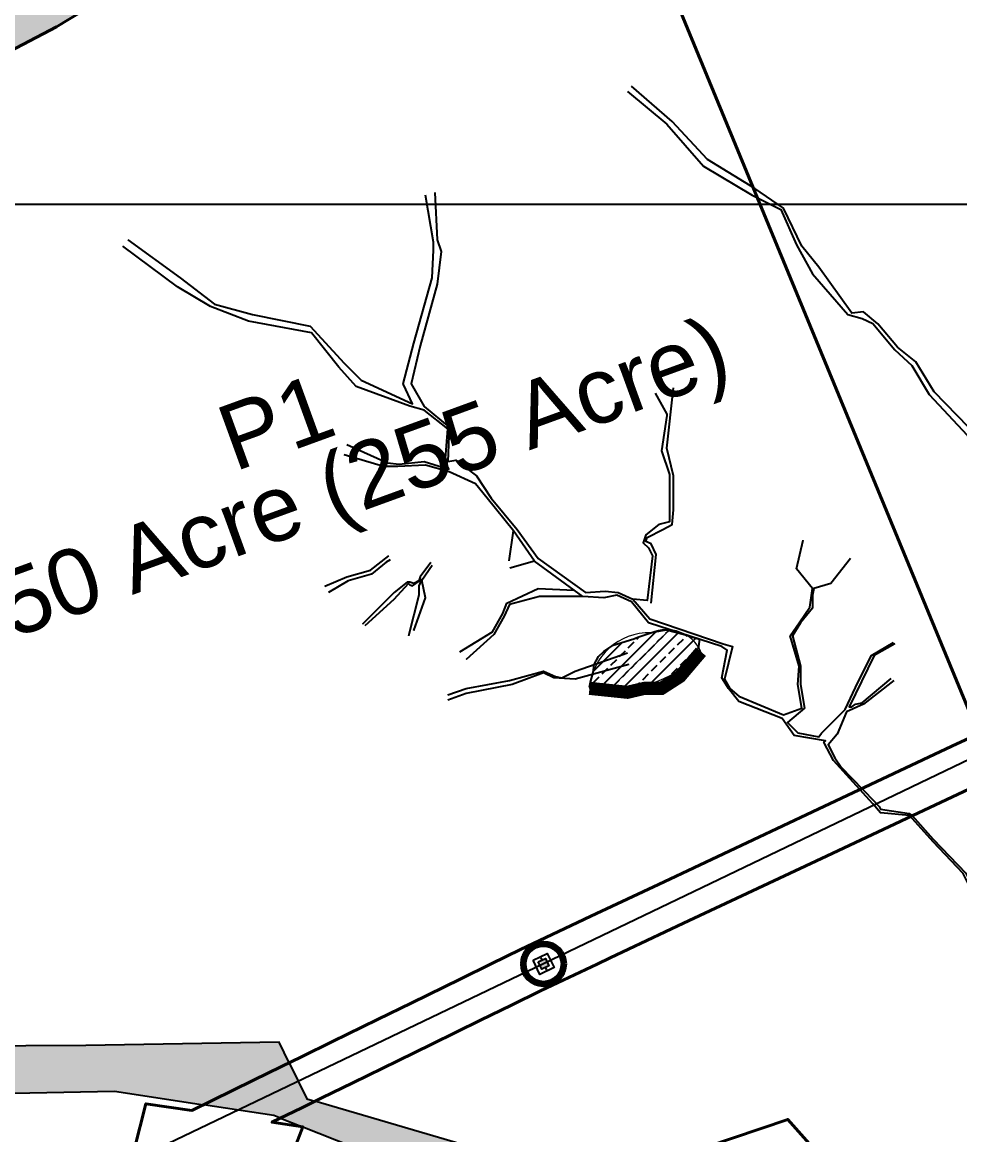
# Model space of a CAD drawing. Header units: metres. Extents: x 201400 to 215600, y 173235 to 1738400.
# Drawn here: x 205701 to 206416, y 1731791 to 1732639 of the extents above; entities that cross this region are included whole.
import ezdxf

# ---------------------------------------------------------------- set-up
doc = ezdxf.new("R2010")
doc.units = ezdxf.units.M
for name, color, linetype in [('220 KV POWER LINE', 1, 'Continuous'), ('GRID LINES', 250, 'Continuous'), ('name power lines', 1, 'Continuous'), ('new streem', 7, 'Continuous')]:
    doc.layers.add(name, color=color, linetype=linetype)
doc.layers.add('250Acres', color=7, linetype='Continuous', lineweight=25)
doc.layers.add('BUND', color=7, linetype='Continuous', true_color=0x3dcfff)
doc.layers.add('STREAM', color=7, linetype='Continuous', lineweight=0, true_color=0x3dcfff)
doc.styles.get("Standard").update_dxf_attribs({"font": 'arial.ttf', "height": 50})
doc.linetypes.add('ZIGZAG', pattern='A,0.0001,-0.2,[131,ltypeshp.shx,S=0.2,R=0,X=-0.2,Y=0],-0.4,[131,ltypeshp.shx,S=0.2,R=180,X=0.2,Y=0],-0.2', length=0.8001)
pattern_1 = [(45, (0, 0), (-8.838834765, 8.838834765), []), (45, (8.839, 0), (-8.838834765, 8.838834765), [6.25, -3.125])]

msp = doc.modelspace()

# ---------------------------------------------------------------- hatches: boundary and pattern name
h = msp.add_hatch(color=253)
h.dxf.hatch_style = 1
h.paths.add_polyline_path([(205891.94, 1732775.05), (205813.69, 1732734.19), (205809.97, 1732741.33), (205888.21, 1732782.19)], flags=16)
h.paths.add_polyline_path([(205955.59, 1732815.78), (206030.7, 1732862.14), (206034.93, 1732855.29), (205959.82, 1732808.93)], flags=16)
h.paths.add_polyline_path([(205745.39, 1732693.78), (205668.52, 1732650.39), (205664.56, 1732657.41), (205741.43, 1732700.79)], flags=16)
h.paths.add_polyline_path([(205593.1, 1732627.61), (205596.17, 1732620.16), (205514.57, 1732586.5), (205511.5, 1732593.94)], flags=16)
h.paths.add_polyline_path([(205465.9, 1732584.54), (205466.62, 1732576.52), (205378.69, 1732568.7), (205377.98, 1732576.72)], flags=16)
h.paths.add_polyline_path([(205324.9, 1732572.46), (205325.4, 1732564.45), (205298.66, 1732562.2), (205262.01, 1732555.13), (205232.2, 1732545.95), (205229.84, 1732553.6), (205259.86, 1732562.84), (205298.89, 1732570.4)], flags=16)
h.paths.add_polyline_path([(206116.78, 1732934.47), (206116.75, 1732934.53), (206010.71, 1732862.57), (205973.81, 1732837.66), (205798.31, 1732747.2), (205777.18, 1732734.72), (205700.88, 1732689.17), (205668.89, 1732672.25), (205640.01, 1732659.07), (205509.07, 1732604.79), (205477.77, 1732597.1), (205338.12, 1732584.54), (205297.27, 1732581.3), (205257.4, 1732573.59), (205177.41, 1732548.97), (205197.97, 1732545.75), (205226.61, 1732540.63), (205290.87, 1732529.13), (205322.42, 1732523.11), (205389.98, 1732528.58), (205440.6, 1732533.35), (205489.22, 1732538.02), (205529.2, 1732548.18), (205566.57, 1732563.65), (205601.74, 1732578.2), (205649.07, 1732597.97), (205671, 1732607.15), (205693.75, 1732617.55), (205727.68, 1732635.31), (205763.3, 1732656.62), (205789.3, 1732672.17), (205810.62, 1732684.79), (205842.94, 1732702.69), (205892.36, 1732728.11), (205936.38, 1732750.76), (206004.91, 1732786.43), (206049.19, 1732816.25), (206115.12, 1732860.85), (206143.66, 1732880.76), (206157.13, 1732888.68), (206178.82, 1732901.43), (206163.21, 1732939.82), (206141.66, 1732927.09), (206119.64, 1732914), (206092.11, 1732894.85), (206087.54, 1732901.42), (206116.27, 1732921.39), (206159.14, 1732946.71), (206154.39, 1732956.68)])
at = {"layer": 'name power lines', "linetype": 'Continuous', "ltscale": 190}
h = msp.add_hatch(color=1, dxfattribs=at)
h.paths.add_polyline_path([(208519.99, 1733085.39), (208525.39, 1733088.01), (208528.01, 1733082.61), (208522.61, 1733079.99)])
h.paths.add_polyline_path([(208185.99, 1732924.39), (208191.39, 1732927.01), (208194.01, 1732921.61), (208188.61, 1732918.99)])
h.paths.add_polyline_path([(207832.99, 1732754.39), (207838.39, 1732757.01), (207841.01, 1732751.61), (207835.61, 1732748.99)])
h.paths.add_polyline_path([(207429, 1732557.42), (207434.42, 1732560), (207437, 1732554.58), (207431.58, 1732552)])
h.paths.add_polyline_path([(207143, 1732420.42), (207148.42, 1732423), (207151, 1732417.58), (207145.58, 1732415)])
h.paths.add_polyline_path([(206861, 1732284.42), (206866.42, 1732287), (206869, 1732281.58), (206863.58, 1732279)])
h.paths.add_polyline_path([(206520, 1732122.42), (206525.42, 1732125), (206528, 1732119.58), (206522.58, 1732117)])
h.paths.add_polyline_path([(206095, 1731922.42), (206100.42, 1731925), (206103, 1731919.58), (206097.58, 1731917)])
h.paths.add_polyline_path([(205727, 1731742.42), (205732.42, 1731745), (205735, 1731739.58), (205729.58, 1731737)])
h.paths.add_polyline_path([(205404, 1731593.42), (205409.42, 1731596), (205412, 1731590.58), (205406.58, 1731588)])
at = {"layer": 'new streem'}
h = msp.add_hatch(color=151, dxfattribs=at)
h.dxf.hatch_style = 1
h.paths.add_polyline_path([(206146.93, 1731773.21), (206036.09, 1731783.52), (205924.69, 1731816.26), (205914.6, 1731811.32), (205898.4, 1731803.4), (205915.3, 1731796.75), (205915.45, 1731796.73), (205915.43, 1731796.7), (206004.74, 1731761.53), (206149.55, 1731737.42)])
h.paths.add_polyline_path([(205899.22, 1731842.76), (205905.09, 1731845.63), (205897.42, 1731861.28), (205750.03, 1731858.73), (205612.18, 1731857.94), (205589.37, 1731890.54), (205533.46, 1731900.59), (205508.97, 1731904.99), (205500, 1731864.36), (205642.41, 1731821.51), (205771.9, 1731823.97), (205839.62, 1731813.61), (205877.81, 1731832.29)])
h = msp.add_hatch(color=151, dxfattribs=at)
h.dxf.hatch_style = 1
h.paths.add_polyline_path([(205905.09, 1731845.63), (205918.6, 1731818.04), (205924.69, 1731816.26), (205898.4, 1731803.4), (205893.36, 1731805.39), (205839.62, 1731813.61)])
at = {"layer": 'STREAM'}
h = msp.add_hatch(dxfattribs=at)
h.set_pattern_fill('ANSI31', color=256, scale=250)
h.set_pattern_definition([(45, (-3e-11, 0), (-22.0970869, 22.0970869), [])])
h.paths.add_polyline_path([(206219.07, 1732158.93, 0.406989), (206180.92, 1732173.36, 0.397522), (206134, 1732131.25, 0.036148), (206134, 1732131), (206147.88, 1732129.56, 0.2133)])
at = {"layer": 'STREAM', "linetype": 'Continuous', "lineweight": 25}
h = msp.add_hatch(dxfattribs=at)
h.set_pattern_fill('ANSI33', color=256, scale=50, style=0)
h.set_pattern_definition(pattern_1)
h.paths.add_polyline_path([(206164.5, 1732158.94), (206163.3, 1732158.75), (206163, 1732158), (206137.63, 1732149.12), (206136.91, 1732143.1), (206136.5, 1732141.59), (206164.04, 1732149.11), (206164.6, 1732150.5), (206165.5, 1732149.94), (206164.3, 1732149.75), (206164.04, 1732149.11), (206136.5, 1732141.59), (206134.89, 1732135.72), (206134, 1732132), (206134.6, 1732133.5), (206135.5, 1732132.94), (206134.3, 1732132.75), (206134, 1732132), (206134.39, 1732131.97), (206134.6, 1732132.5), (206135.5, 1732131.94), (206135.29, 1732131.9), (206161, 1732130), (206161.6, 1732131.5), (206162.5, 1732130.94), (206161.3, 1732130.75), (206161, 1732130), (206176, 1732133), (206176.6, 1732134.5), (206177.5, 1732133.94), (206176.3, 1732133.75), (206176, 1732133), (206189, 1732133), (206189.6, 1732134.5), (206190.27, 1732134.08), (206202, 1732144), (206202.6, 1732145.5), (206203.06, 1732145.21), (206216.9, 1732161), (206217.99, 1732168.4), (206205.57, 1732172.41), (206192.87, 1732175.51), (206182.36, 1732173.72), (206171.03, 1732170.02), (206167.8, 1732168.71), (206151.97, 1732164), (206145.02, 1732159.02), (206141.02, 1732155.4), (206137.63, 1732149.12), (206163, 1732158), (206163.6, 1732159.5)])
h.paths.add_polyline_path([(206190.6, 1732167.5), (206191.5, 1732166.94), (206190.3, 1732166.75)], flags=16)
edge = h.paths.add_edge_path()
edge.add_line((206134, 1732132), (206134.6, 1732133.5))
edge = h.paths.add_edge_path(flags=17)
edge.add_line((206134.6, 1732133.5), (206135.5, 1732132.94))
edge = h.paths.add_edge_path(flags=17)
edge.add_line((206135.5, 1732132.94), (206134.3, 1732132.75))
h.paths.add_polyline_path([(206134.04, 1732131.23), (206139.29, 1732131.23), (206139.29, 1732132.76), (206134.04, 1732132.76)], flags=25)
h.paths.add_polyline_path([(206190.05, 1732165.23), (206195.29, 1732165.23), (206195.29, 1732166.75), (206190.05, 1732166.75)], flags=24)
h = msp.add_hatch(dxfattribs=at)
h.set_pattern_fill('ANSI33', color=256, scale=50, style=0)
h.set_pattern_definition(pattern_1)
h.paths.add_polyline_path([(206164.5, 1732158.94), (206163.3, 1732158.75), (206163, 1732158), (206137.63, 1732149.12), (206136.91, 1732143.1), (206136.5, 1732141.59), (206164.04, 1732149.11), (206164.6, 1732150.5), (206165.5, 1732149.94), (206164.3, 1732149.75), (206164.04, 1732149.11), (206136.5, 1732141.59), (206134.89, 1732135.72), (206134, 1732132), (206134.6, 1732133.5), (206135.5, 1732132.94), (206134.3, 1732132.75), (206134, 1732132), (206134.39, 1732131.97), (206134.6, 1732132.5), (206135.5, 1732131.94), (206135.29, 1732131.9), (206161, 1732130), (206161.6, 1732131.5), (206162.5, 1732130.94), (206161.3, 1732130.75), (206161, 1732130), (206176, 1732133), (206176.6, 1732134.5), (206177.5, 1732133.94), (206176.3, 1732133.75), (206176, 1732133), (206189, 1732133), (206189.6, 1732134.5), (206190.27, 1732134.08), (206202, 1732144), (206202.6, 1732145.5), (206203.06, 1732145.21), (206216.9, 1732161), (206217.99, 1732168.4), (206205.57, 1732172.41), (206192.87, 1732175.51), (206182.36, 1732173.72), (206171.03, 1732170.02), (206167.8, 1732168.71), (206151.97, 1732164), (206145.02, 1732159.02), (206141.02, 1732155.4), (206137.63, 1732149.12), (206163, 1732158), (206163.6, 1732159.5)])
h.paths.add_polyline_path([(206190.6, 1732167.5), (206191.5, 1732166.94), (206190.3, 1732166.75)], flags=16)
edge = h.paths.add_edge_path()
edge.add_line((206134, 1732132), (206134.6, 1732133.5))
edge = h.paths.add_edge_path(flags=17)
edge.add_line((206134.6, 1732133.5), (206135.5, 1732132.94))
edge = h.paths.add_edge_path(flags=17)
edge.add_line((206135.5, 1732132.94), (206134.3, 1732132.75))
h.paths.add_polyline_path([(206134.04, 1732131.23), (206139.29, 1732131.23), (206139.29, 1732132.76), (206134.04, 1732132.76)], flags=25)
h.paths.add_polyline_path([(206190.05, 1732165.23), (206195.29, 1732165.23), (206195.29, 1732166.75), (206190.05, 1732166.75)], flags=24)

# ---------------------------------------------------------------- linework, layer by layer
at = {"color": 1, "linetype": 'Continuous', "ltscale": 50}
for p, q in [((206096.85, 1731925.51), (206097.71, 1731923.71)), ((206100.29, 1731918.29), (206101.15, 1731916.49))]:
    msp.add_line(p, q, dxfattribs=at)
for points in [[(206416.39, 1732089.7), (206304.07, 1732036.84), (206190.86, 1731983.57), (206135.03, 1731957.3), (206124.82, 1731952.49), (206081.47, 1731931.91), (206059.19, 1731921.01), (206035.47, 1731909.41), (205998.5, 1731891.32), (205972.48, 1731878.6), (205938.07, 1731861.77), (205914.49, 1731850.23), (205899.22, 1731842.76), (205877.81, 1731832.29), (205830.72, 1731809.26)], [(206430.85, 1732057.82), (206318.97, 1732005.18), (206205.76, 1731951.9), (206149.93, 1731925.63), (206139.78, 1731920.85), (206096.67, 1731900.38), (206074.57, 1731889.57), (206050.85, 1731877.97), (206013.87, 1731859.88), (205987.86, 1731847.16), (205953.45, 1731830.33), (205929.87, 1731818.79), (205914.6, 1731811.32), (205893.19, 1731800.85), (205891.88, 1731800.21)], [(206091, 1731923.84), (206101.84, 1731929), (206107, 1731918.16), (206096.16, 1731913), (206091, 1731923.84)], [(206095, 1731922.42), (206100.42, 1731925), (206103, 1731919.58), (206097.58, 1731917), (206095, 1731922.42)]]:
    msp.add_lwpolyline(points, dxfattribs=at)
at = {"layer": '220 KV POWER LINE', "linetype": 'ZIGZAG', "ltscale": 50}
msp.add_lwpolyline([(206868, 1732293), (206868, 1732293), (206520, 1732123), (206099, 1731921), (205727, 1731743)], dxfattribs=at)
msp.add_lwpolyline([(206868, 1732293), (206868, 1732293), (206520, 1732123), (206099, 1731921), (205727, 1731743)], dxfattribs=at)
at = {"layer": '220 KV POWER LINE', "linetype": 'ZIGZAG', "lineweight": 140, "ltscale": 25}
msp.add_circle((206099, 1731921), 15.37, dxfattribs=at)
msp.add_circle((206099, 1731921), 15.37, dxfattribs=at)
at = {"layer": '250Acres', "color": 5, "lineweight": 40, "flags": 128}
for points in [[(205786.89, 1731779.2), (205795.82, 1731814.42), (205830.72, 1731809.26), (205877.81, 1731832.29), (205899.22, 1731842.76), (205914.49, 1731850.23), (205938.07, 1731861.77), (205972.48, 1731878.6), (205998.5, 1731891.32), (206035.47, 1731909.41), (206059.19, 1731921.01), (206081.47, 1731931.91), (206124.82, 1731952.49), (206135.03, 1731957.3), (206190.86, 1731983.57), (206304.07, 1732036.84), (206410.35, 1732086.86), (206430.69, 1732096.43), (206115.12, 1732860.85)], [(206115.12, 1732860.85), (206430.69, 1732096.43), (206480.69, 1732119.96), (206546.87, 1732151.24), (206597.56, 1732175.32), (206646.08, 1732198.37), (206711.32, 1732229.37), (206753.29, 1732249.31), (206778.14, 1732261.11), (206827.39, 1732284.51)], [(205748.22, 1732647.61), (205727.68, 1732635.31), (205702, 1732621.86), (205685.5, 1732613.23)], [(206775.07, 1731262.22), (206444.06, 1732064.04), (206430.85, 1732057.82), (206423.72, 1732054.47), (206318.97, 1732005.18), (206205.76, 1731951.9), (206149.93, 1731925.63), (206139.78, 1731920.85), (206096.67, 1731900.38), (206074.57, 1731889.57), (206050.85, 1731877.97), (206013.87, 1731859.88), (205987.86, 1731847.16), (205953.45, 1731830.33), (205929.87, 1731818.79), (205914.6, 1731811.32), (205891.88, 1731800.21), (205915.45, 1731796.73), (205851.7, 1731631.03)], [(206181.2, 1731767.37), (206285.19, 1731802.42), (206326.14, 1731756.32)]]:
    msp.add_lwpolyline(points, dxfattribs=at)
at = {"layer": 'BUND', "const_width": 10, "elevation": 301.43}
msp.add_lwpolyline([(206134, 1732131), (206163, 1732128), (206176, 1732131), (206189, 1732131), (206203, 1732140), (206219.07, 1732158.93)], dxfattribs=at)
msp.add_lwpolyline([(206134, 1732131), (206163, 1732128), (206176, 1732131), (206189, 1732131), (206203, 1732140), (206219.07, 1732158.93)], dxfattribs=at)
at = {"layer": 'GRID LINES', "color": 9, "linetype": 'Continuous'}
msp.add_line((201500, 1732500), (212933.15, 1732500), dxfattribs=at)
at = {"layer": 'new streem', "color": 151, "flags": 128}
for points in [[(205899.22, 1731842.76), (205905.09, 1731845.63), (205897.42, 1731861.28), (205750.03, 1731858.73), (205612.18, 1731857.94), (205589.37, 1731890.54), (205533.46, 1731900.59), (205508.97, 1731904.99), (205500, 1731864.36), (205642.41, 1731821.51), (205771.9, 1731823.97), (205839.62, 1731813.61), (205877.81, 1731832.29)], [(206146.93, 1731773.21), (206036.09, 1731783.52), (205924.69, 1731816.26), (205914.6, 1731811.32), (205898.4, 1731803.4), (205915.3, 1731796.75), (205915.45, 1731796.73), (205915.43, 1731796.7), (206004.74, 1731761.53), (206149.55, 1731737.42)]]:
    msp.add_lwpolyline(points, close=True, dxfattribs=at)
msp.add_lwpolyline([(205905.09, 1731845.63), (205918.6, 1731818.04), (205924.69, 1731816.26), (205898.4, 1731803.4), (205893.36, 1731805.39), (205839.62, 1731813.61), (205905.09, 1731845.63)], dxfattribs=at)
at = {"layer": 'STREAM', "color": 150}
for points, elevation in [([(206499, 1732224), (206489, 1732234), (206497, 1732243), (206487, 1732245), (206479, 1732253), (206459, 1732284), (206433, 1732311), (206432, 1732321), (206397, 1732356.9), (206383, 1732380), (206369, 1732391), (206354, 1732408.9), (206343, 1732418), (206334, 1732417), (206309, 1732452), (206296, 1732468), (206282, 1732497), (206260, 1732512), (206224, 1732534), (206197, 1732563), (206166, 1732590)], 299.49), ([(206163, 1732586), (206193, 1732561), (206221, 1732529), (206258, 1732507), (206280, 1732496), (206292, 1732469), (206304, 1732447), (206331, 1732416), (206341.97, 1732412.9), (206350, 1732409), (206367, 1732389), (206379.9, 1732377.08), (206393, 1732355), (206422.11, 1732324), (206428.9, 1732320), (206432, 1732309), (206455.05, 1732283.01), (206475, 1732251), (206485, 1732243), (206492, 1732242), (206486, 1732234), (206496, 1732222)], 312.74)]:
    msp.add_lwpolyline(points, dxfattribs=dict(at, elevation=elevation))
at = {"layer": 'STREAM'}
for points, elevation in [([(206499, 1732224), (206489, 1732234), (206497, 1732243), (206487, 1732245), (206479, 1732253), (206459, 1732284), (206433, 1732311), (206432, 1732321), (206397, 1732356.9), (206383, 1732380), (206369, 1732391), (206354, 1732408.9), (206343, 1732418), (206334, 1732417), (206309, 1732452), (206296, 1732468), (206282, 1732497), (206260, 1732512), (206224, 1732534), (206197, 1732563), (206166, 1732590)], 299.49), ([(206163, 1732586), (206193, 1732561), (206221, 1732529), (206258, 1732507), (206280, 1732496), (206292, 1732469), (206304, 1732447), (206331, 1732416), (206341.97, 1732412.9), (206350, 1732409), (206367, 1732389), (206379.9, 1732377.08), (206393, 1732355), (206422.11, 1732324), (206428.9, 1732320), (206432, 1732309), (206455.05, 1732283.01), (206475, 1732251), (206485, 1732243), (206492, 1732242), (206486, 1732234), (206496, 1732222)], 312.74), ([(205782, 1732473), (205822, 1732444), (205848.02, 1732423.9), (205877, 1732416), (205921, 1732407), (205946.93, 1732378.93), (205960, 1732366), (205998.96, 1732347.91), (205992.3, 1732362.5), (205992, 1732363), (206000, 1732394), (206014, 1732444), (206015.09, 1732464.96), (206015, 1732471), (206009, 1732507)], 313.57), ([(206016, 1732509), (206018, 1732473), (206021, 1732464), (206018, 1732439), (206005, 1732392), (205998, 1732363), (206007.91, 1732345.95), (206027, 1732330), (206026, 1732304), (206032, 1732305), (206047.9, 1732293), (206059, 1732276), (206079, 1732252), (206095, 1732230), (206131, 1732204), (206146, 1732205), (206156, 1732204), (206167, 1732199), (206180, 1732184), (206236, 1732165), (206243, 1732163), (206237, 1732138), (206241, 1732131), (206247.93, 1732124.92), (206282, 1732110.9), (206296, 1732116), (206293, 1732134), (206294, 1732148), (206287, 1732171), (206294, 1732181), (206302.1, 1732193), (206304, 1732207), (206292, 1732222), (206297, 1732244)], 313.16), ([(205949, 1732317), (205980.09, 1732302.96), (205989, 1732302), (206008, 1732304), (206026.73, 1732298.17), (206024, 1732303), (206025.99, 1732328.9), (206008, 1732343), (205997, 1732346), (205956, 1732361), (205942.92, 1732375.93), (205922, 1732402), (205874, 1732411), (205845, 1732422), (205820, 1732437), (205778.08, 1732467.94)], 311.64), ([(206181, 1732196), (206185, 1732233), (206181.09, 1732241.04), (206177, 1732243), (206178.02, 1732246.1), (206190, 1732252), (206197.05, 1732255.91), (206198, 1732267), (206198, 1732293), (206193, 1732314), (206198, 1732360)], 301.17), ([(206184, 1732356), (206193, 1732340), (206193, 1732339), (206189, 1732312), (206195, 1732294), (206195, 1732266), (206195, 1732258), (206187, 1732256), (206177, 1732248), (206175, 1732242), (206179, 1732238), (206182, 1732232), (206178, 1732198), (206167, 1732199)], 310.59), ([(206312.75, 1732090), (206314, 1732091), (206290, 1732095), (206281, 1732108), (206248, 1732121), (206240, 1732131), (206235, 1732139), (206239, 1732160), (206234.94, 1732162.92), (206179, 1732181), (206166, 1732197), (206154.9, 1732202), (206145, 1732200), (206129, 1732201), (206092, 1732228), (206076, 1732251), (206056, 1732276), (206047, 1732287), (206027, 1732296), (206009, 1732301), (205988, 1732300), (205977, 1732300), (205947, 1732309)], 298.41), ([(206072.87, 1732228.09), (206076, 1732251)], 314.52), ([(205932.1, 1732208.98), (205949, 1732216), (205966.97, 1732221.1), (205981.09, 1732231.96)], 316.41), ([(205982, 1732229), (205979.04, 1732227.09), (205967.92, 1732217.94), (205950, 1732213), (205935.1, 1732204)], 308.48), ([(206013, 1732227), (206005, 1732216), (206004, 1732213), (206000, 1732211), (205997, 1732212), (205995, 1732212), (205985, 1732204), (205961, 1732179.9)], 308.32), ([(206000, 1732175), (206009, 1732200), (206006.3, 1732213.5), (206014, 1732225)], 312.76), ([(206092.06, 1732227.92), (206073.3, 1732222.5)], 301.03), ([(206333, 1732230), (206318, 1732211), (206305.1, 1732207), (206304, 1732202), (206304, 1732192), (206294.97, 1732180.97), (206288.95, 1732170.91), (206295, 1732148), (206295, 1732134), (206298, 1732116), (206285, 1732104.87), (206293, 1732097), (206309, 1732094), (206311, 1732096.9), (206329, 1732115), (206339, 1732136), (206349, 1732156), (206365.91, 1732165.95)], 306.32), ([(205963, 1732179), (205985, 1732199), (205996, 1732211), (205997, 1732210), (205999, 1732209.1), (206006, 1732213.9), (206003.91, 1732209.04), (206004, 1732202), (206004, 1732202)], 315.36), ([(206035.06, 1732158.92), (206060, 1732174), (206068, 1732188), (206071, 1732196), (206095, 1732207), (206122.26, 1732205.92)], 312.57), ([(206004, 1732202.01), (205996, 1732171)], 311.48), ([(206129, 1732201), (206096, 1732201), (206073, 1732195), (206069, 1732186), (206061, 1732172), (206040, 1732153)], 298.41), ([(206367, 1732165), (206351, 1732156), (206332, 1732117), (206334, 1732117), (206337, 1732119), (206342, 1732120), (206364.15, 1732138.62)], 303), ([(206026, 1732126), (206040, 1732131), (206073, 1732137), (206099, 1732144), (206108, 1732140), (206113, 1732139), (206123, 1732144), (206163, 1732158)], 312.47), ([(206164, 1732149.1), (206123, 1732137.9), (206106.9, 1732139), (206099, 1732142.9), (206075, 1732134), (206040.1, 1732127), (206026, 1732122)], 300.55), ([(206366, 1732136.9), (206343, 1732119), (206330, 1732113)], 301.03), ([(206343, 1732119), (206343, 1732119), (206343, 1732119), (206343, 1732119), (206330, 1732113), (206323, 1732096), (206316, 1732088), (206321, 1732078), (206326, 1732071), (206351, 1732044.9), (206355, 1732041), (206356, 1732039), (206377.89, 1732035.64), (206380, 1732034), (206396, 1732016), (206421, 1731990), (206435, 1731964), (206446, 1731950)], 303), ([(206442, 1731946), (206434, 1731960), (206419.04, 1731989.91), (206396, 1732014), (206378, 1732034), (206356, 1732036), (206350, 1732043.1), (206320, 1732076), (206312.73, 1732090.04), (206312.73, 1732090.04), (206312.73, 1732090.04), (206312.73, 1732090.04), (206312.73, 1732090.04), (206312.73, 1732090.04), (206312.73, 1732090.04), (206312.73, 1732090.04)], 298.41)]:
    msp.add_lwpolyline(points, dxfattribs=dict(at, elevation=elevation))
at = {"layer": 'STREAM', "linetype": 'Continuous', "lineweight": 25}
for points, elevation in [([(206499, 1732224), (206489, 1732234), (206497, 1732243), (206487, 1732245), (206479, 1732253), (206459, 1732284), (206433, 1732311), (206432, 1732321), (206397, 1732356.9), (206383, 1732380), (206369, 1732391), (206354, 1732408.9), (206343, 1732418), (206334, 1732417), (206309, 1732452), (206296, 1732468), (206282, 1732497), (206260, 1732512), (206224, 1732534), (206197, 1732563), (206166, 1732590)], 299.49), ([(206499, 1732224), (206489, 1732234), (206497, 1732243), (206487, 1732245), (206479, 1732253), (206459, 1732284), (206433, 1732311), (206432, 1732321), (206397, 1732356.9), (206383, 1732380), (206369, 1732391), (206354, 1732408.9), (206343, 1732418), (206334, 1732417), (206309, 1732452), (206296, 1732468), (206282, 1732497), (206260, 1732512), (206224, 1732534), (206197, 1732563), (206166, 1732590)], 299.49), ([(206499, 1732224), (206489, 1732234), (206497, 1732243), (206487, 1732245), (206479, 1732253), (206459, 1732284), (206433, 1732311), (206432, 1732321), (206397, 1732356.9), (206383, 1732380), (206369, 1732391), (206354, 1732408.9), (206343, 1732418), (206334, 1732417), (206309, 1732452), (206296, 1732468), (206282, 1732497), (206260, 1732512), (206224, 1732534), (206197, 1732563), (206166, 1732590)], 299.49), ([(206499, 1732224), (206489, 1732234), (206497, 1732243), (206487, 1732245), (206479, 1732253), (206459, 1732284), (206433, 1732311), (206432, 1732321), (206397, 1732356.9), (206383, 1732380), (206369, 1732391), (206354, 1732408.9), (206343, 1732418), (206334, 1732417), (206309, 1732452), (206296, 1732468), (206282, 1732497), (206260, 1732512), (206224, 1732534), (206197, 1732563), (206166, 1732590)], 299.49), ([(206163, 1732586), (206193, 1732561), (206221, 1732529), (206258, 1732507), (206280, 1732496), (206292, 1732469), (206304, 1732447), (206331, 1732416), (206341.97, 1732412.9), (206350, 1732409), (206367, 1732389), (206379.9, 1732377.08), (206393, 1732355), (206422.11, 1732324), (206428.9, 1732320), (206432, 1732309), (206455.05, 1732283.01), (206475, 1732251), (206485, 1732243), (206492, 1732242), (206486, 1732234), (206496, 1732222)], 312.74), ([(206163, 1732586), (206193, 1732561), (206221, 1732529), (206258, 1732507), (206280, 1732496), (206292, 1732469), (206304, 1732447), (206331, 1732416), (206341.97, 1732412.9), (206350, 1732409), (206367, 1732389), (206379.9, 1732377.08), (206393, 1732355), (206422.11, 1732324), (206428.9, 1732320), (206432, 1732309), (206455.05, 1732283.01), (206475, 1732251), (206485, 1732243), (206492, 1732242), (206486, 1732234), (206496, 1732222)], 312.74), ([(206163, 1732586), (206193, 1732561), (206221, 1732529), (206258, 1732507), (206280, 1732496), (206292, 1732469), (206304, 1732447), (206331, 1732416), (206341.97, 1732412.9), (206350, 1732409), (206367, 1732389), (206379.9, 1732377.08), (206393, 1732355), (206422.11, 1732324), (206428.9, 1732320), (206432, 1732309), (206455.05, 1732283.01), (206475, 1732251), (206485, 1732243), (206492, 1732242), (206486, 1732234), (206496, 1732222)], 312.74), ([(206163, 1732586), (206193, 1732561), (206221, 1732529), (206258, 1732507), (206280, 1732496), (206292, 1732469), (206304, 1732447), (206331, 1732416), (206341.97, 1732412.9), (206350, 1732409), (206367, 1732389), (206379.9, 1732377.08), (206393, 1732355), (206422.11, 1732324), (206428.9, 1732320), (206432, 1732309), (206455.05, 1732283.01), (206475, 1732251), (206485, 1732243), (206492, 1732242), (206486, 1732234), (206496, 1732222)], 312.74), ([(205782, 1732473), (205822, 1732444), (205848.02, 1732423.9), (205877, 1732416), (205921, 1732407), (205946.93, 1732378.93), (205960, 1732366), (205998.96, 1732347.91), (205992.3, 1732362.5), (205992, 1732363), (206000, 1732394), (206014, 1732444), (206015.09, 1732464.96), (206015, 1732471), (206009, 1732507)], 313.57), ([(205782, 1732473), (205822, 1732444), (205848.02, 1732423.9), (205877, 1732416), (205921, 1732407), (205946.93, 1732378.93), (205960, 1732366), (205998.96, 1732347.91), (205992.3, 1732362.5), (205992, 1732363), (206000, 1732394), (206014, 1732444), (206015.09, 1732464.96), (206015, 1732471), (206009, 1732507)], 313.57), ([(206016, 1732509), (206018, 1732473), (206021, 1732464), (206018, 1732439), (206005, 1732392), (205998, 1732363), (206007.91, 1732345.95), (206027, 1732330), (206026, 1732304), (206032, 1732305), (206047.9, 1732293), (206059, 1732276), (206079, 1732252), (206095, 1732230), (206131, 1732204), (206146, 1732205), (206156, 1732204), (206167, 1732199), (206180, 1732184), (206236, 1732165), (206243, 1732163), (206237, 1732138), (206241, 1732131), (206247.93, 1732124.92), (206282, 1732110.9), (206296, 1732116), (206293, 1732134), (206294, 1732148), (206287, 1732171), (206294, 1732181), (206302.1, 1732193), (206304, 1732207), (206292, 1732222), (206297, 1732244)], 313.16), ([(206016, 1732509), (206018, 1732473), (206021, 1732464), (206018, 1732439), (206005, 1732392), (205998, 1732363), (206007.91, 1732345.95), (206027, 1732330), (206026, 1732304), (206032, 1732305), (206047.9, 1732293), (206059, 1732276), (206079, 1732252), (206095, 1732230), (206131, 1732204), (206146, 1732205), (206156, 1732204), (206167, 1732199), (206180, 1732184), (206236, 1732165), (206243, 1732163), (206237, 1732138), (206241, 1732131), (206247.93, 1732124.92), (206282, 1732110.9), (206296, 1732116), (206293, 1732134), (206294, 1732148), (206287, 1732171), (206294, 1732181), (206302.1, 1732193), (206304, 1732207), (206292, 1732222), (206297, 1732244)], 313.16), ([(205949, 1732317), (205980.09, 1732302.96), (205989, 1732302), (206008, 1732304), (206026.73, 1732298.17), (206024, 1732303), (206025.99, 1732328.9), (206008, 1732343), (205997, 1732346), (205956, 1732361), (205942.92, 1732375.93), (205922, 1732402), (205874, 1732411), (205845, 1732422), (205820, 1732437), (205778.08, 1732467.94)], 311.64), ([(205949, 1732317), (205980.09, 1732302.96), (205989, 1732302), (206008, 1732304), (206026.73, 1732298.17), (206024, 1732303), (206025.99, 1732328.9), (206008, 1732343), (205997, 1732346), (205956, 1732361), (205942.92, 1732375.93), (205922, 1732402), (205874, 1732411), (205845, 1732422), (205820, 1732437), (205778.08, 1732467.94)], 311.64), ([(206181, 1732196), (206185, 1732233), (206181.09, 1732241.04), (206177, 1732243), (206178.02, 1732246.1), (206190, 1732252), (206197.05, 1732255.91), (206198, 1732267), (206198, 1732293), (206193, 1732314), (206198, 1732360)], 301.17), ([(206181, 1732196), (206185, 1732233), (206181.09, 1732241.04), (206177, 1732243), (206178.02, 1732246.1), (206190, 1732252), (206197.05, 1732255.91), (206198, 1732267), (206198, 1732293), (206193, 1732314), (206198, 1732360)], 301.17), ([(206184, 1732356), (206193, 1732340), (206193, 1732339), (206189, 1732312), (206195, 1732294), (206195, 1732266), (206195, 1732258), (206187, 1732256), (206177, 1732248), (206175, 1732242), (206179, 1732238), (206182, 1732232), (206178, 1732198), (206167, 1732199)], 310.59), ([(206184, 1732356), (206193, 1732340), (206193, 1732339), (206189, 1732312), (206195, 1732294), (206195, 1732266), (206195, 1732258), (206187, 1732256), (206177, 1732248), (206175, 1732242), (206179, 1732238), (206182, 1732232), (206178, 1732198), (206167, 1732199)], 310.59), ([(206312.75, 1732090), (206314, 1732091), (206290, 1732095), (206281, 1732108), (206248, 1732121), (206240, 1732131), (206235, 1732139), (206239, 1732160), (206234.94, 1732162.92), (206179, 1732181), (206166, 1732197), (206154.9, 1732202), (206145, 1732200), (206129, 1732201), (206092, 1732228), (206076, 1732251), (206056, 1732276), (206047, 1732287), (206027, 1732296), (206009, 1732301), (205988, 1732300), (205977, 1732300), (205947, 1732309)], 298.41), ([(206312.75, 1732090), (206314, 1732091), (206290, 1732095), (206281, 1732108), (206248, 1732121), (206240, 1732131), (206235, 1732139), (206239, 1732160), (206234.94, 1732162.92), (206179, 1732181), (206166, 1732197), (206154.9, 1732202), (206145, 1732200), (206129, 1732201), (206092, 1732228), (206076, 1732251), (206056, 1732276), (206047, 1732287), (206027, 1732296), (206009, 1732301), (205988, 1732300), (205977, 1732300), (205947, 1732309)], 298.41), ([(206072.87, 1732228.09), (206076, 1732251)], 314.52), ([(206072.87, 1732228.09), (206076, 1732251)], 314.52), ([(205932.1, 1732208.98), (205949, 1732216), (205966.97, 1732221.1), (205981.09, 1732231.96)], 316.41), ([(205932.1, 1732208.98), (205949, 1732216), (205966.97, 1732221.1), (205981.09, 1732231.96)], 316.41), ([(205982, 1732229), (205979.04, 1732227.09), (205967.92, 1732217.94), (205950, 1732213), (205935.1, 1732204)], 308.48), ([(205982, 1732229), (205979.04, 1732227.09), (205967.92, 1732217.94), (205950, 1732213), (205935.1, 1732204)], 308.48), ([(206013, 1732227), (206005, 1732216), (206004, 1732213), (206000, 1732211), (205997, 1732212), (205995, 1732212), (205985, 1732204), (205961, 1732179.9)], 308.32), ([(206013, 1732227), (206005, 1732216), (206004, 1732213), (206000, 1732211), (205997, 1732212), (205995, 1732212), (205985, 1732204), (205961, 1732179.9)], 308.32), ([(206000, 1732175), (206009, 1732200), (206006.3, 1732213.5), (206014, 1732225)], 312.76), ([(206000, 1732175), (206009, 1732200), (206006.3, 1732213.5), (206014, 1732225)], 312.76), ([(206092.06, 1732227.92), (206073.3, 1732222.5)], 301.03), ([(206092.06, 1732227.92), (206073.3, 1732222.5)], 301.03), ([(206333, 1732230), (206318, 1732211), (206305.1, 1732207), (206304, 1732202), (206304, 1732192), (206294.97, 1732180.97), (206288.95, 1732170.91), (206295, 1732148), (206295, 1732134), (206298, 1732116), (206285, 1732104.87), (206293, 1732097), (206309, 1732094), (206311, 1732096.9), (206329, 1732115), (206339, 1732136), (206349, 1732156), (206365.91, 1732165.95)], 306.32), ([(206333, 1732230), (206318, 1732211), (206305.1, 1732207), (206304, 1732202), (206304, 1732192), (206294.97, 1732180.97), (206288.95, 1732170.91), (206295, 1732148), (206295, 1732134), (206298, 1732116), (206285, 1732104.87), (206293, 1732097), (206309, 1732094), (206311, 1732096.9), (206329, 1732115), (206339, 1732136), (206349, 1732156), (206365.91, 1732165.95)], 306.32), ([(205963, 1732179), (205985, 1732199), (205996, 1732211), (205997, 1732210), (205999, 1732209.1), (206006, 1732213.9), (206003.91, 1732209.04), (206004, 1732202), (206004, 1732202)], 315.36), ([(205963, 1732179), (205985, 1732199), (205996, 1732211), (205997, 1732210), (205999, 1732209.1), (206006, 1732213.9), (206003.91, 1732209.04), (206004, 1732202), (206004, 1732202)], 315.36), ([(206035.06, 1732158.92), (206060, 1732174), (206068, 1732188), (206071, 1732196), (206095, 1732207), (206122.26, 1732205.92)], 312.57), ([(206035.06, 1732158.92), (206060, 1732174), (206068, 1732188), (206071, 1732196), (206095, 1732207), (206122.26, 1732205.92)], 312.57), ([(206004, 1732202.01), (205996, 1732171)], 311.48), ([(206004, 1732202.01), (205996, 1732171)], 311.48), ([(206129, 1732201), (206096, 1732201), (206073, 1732195), (206069, 1732186), (206061, 1732172), (206040, 1732153)], 298.41), ([(206129, 1732201), (206096, 1732201), (206073, 1732195), (206069, 1732186), (206061, 1732172), (206040, 1732153)], 298.41), ([(206367, 1732165), (206351, 1732156), (206332, 1732117), (206334, 1732117), (206337, 1732119), (206342, 1732120), (206364.15, 1732138.62)], 303), ([(206367, 1732165), (206351, 1732156), (206332, 1732117), (206334, 1732117), (206337, 1732119), (206342, 1732120), (206364.15, 1732138.62)], 303), ([(206026, 1732126), (206040, 1732131), (206073, 1732137), (206099, 1732144), (206108, 1732140), (206113, 1732139), (206123, 1732144), (206163, 1732158)], 312.47), ([(206026, 1732126), (206040, 1732131), (206073, 1732137), (206099, 1732144), (206108, 1732140), (206113, 1732139), (206123, 1732144), (206163, 1732158)], 312.47), ([(206164, 1732149.1), (206123, 1732137.9), (206106.9, 1732139), (206099, 1732142.9), (206075, 1732134), (206040.1, 1732127), (206026, 1732122)], 300.55), ([(206164, 1732149.1), (206123, 1732137.9), (206106.9, 1732139), (206099, 1732142.9), (206075, 1732134), (206040.1, 1732127), (206026, 1732122)], 300.55), ([(206366, 1732136.9), (206343, 1732119), (206330, 1732113)], 301.03), ([(206366, 1732136.9), (206343, 1732119), (206330, 1732113)], 301.03), ([(206343, 1732119), (206343, 1732119), (206343, 1732119), (206343, 1732119), (206330, 1732113), (206323, 1732096), (206316, 1732088), (206321, 1732078), (206326, 1732071), (206351, 1732044.9), (206355, 1732041), (206356, 1732039), (206377.89, 1732035.64), (206380, 1732034), (206396, 1732016), (206421, 1731990), (206435, 1731964), (206446, 1731950)], 303), ([(206343, 1732119), (206343, 1732119), (206343, 1732119), (206343, 1732119), (206330, 1732113), (206323, 1732096), (206316, 1732088), (206321, 1732078), (206326, 1732071), (206351, 1732044.9), (206355, 1732041), (206356, 1732039), (206377.89, 1732035.64), (206380, 1732034), (206396, 1732016), (206421, 1731990), (206435, 1731964), (206446, 1731950)], 303), ([(206442, 1731946), (206434, 1731960), (206419.04, 1731989.91), (206396, 1732014), (206378, 1732034), (206356, 1732036), (206350, 1732043.1), (206320, 1732076), (206312.73, 1732090.04), (206312.73, 1732090.04), (206312.73, 1732090.04), (206312.73, 1732090.04), (206312.73, 1732090.04), (206312.73, 1732090.04), (206312.73, 1732090.04), (206312.73, 1732090.04)], 298.41), ([(206442, 1731946), (206434, 1731960), (206419.04, 1731989.91), (206396, 1732014), (206378, 1732034), (206356, 1732036), (206350, 1732043.1), (206320, 1732076), (206312.73, 1732090.04), (206312.73, 1732090.04), (206312.73, 1732090.04), (206312.73, 1732090.04), (206312.73, 1732090.04), (206312.73, 1732090.04), (206312.73, 1732090.04), (206312.73, 1732090.04)], 298.41)]:
    msp.add_lwpolyline(points, dxfattribs=dict(at, elevation=elevation))
at = {"layer": 'STREAM', "elevation": 301.43}
msp.add_lwpolyline([(206134, 1732131, 0.252318), (206219.07, 1732158.93, 0.406989), (206180.92, 1732173.36, 0.397522), (206134, 1732131.25, 0.036148)], format="xyb", close=True, dxfattribs=at)
at = {"layer": 'STREAM', "elevation": 299.59}
msp.add_lwpolyline([(206134, 1732132), (206134.89, 1732135.72), (206136.91, 1732143.1), (206137.63, 1732149.12), (206141.02, 1732155.4), (206145.02, 1732159.02), (206151.97, 1732164), (206167.8, 1732168.71), (206171.03, 1732170.02), (206182.36, 1732173.72), (206192.87, 1732175.51), (206205.57, 1732172.41), (206217.99, 1732168.4), (206216.9, 1732161), (206202, 1732144), (206189, 1732133), (206176, 1732133), (206161, 1732130)], close=True, dxfattribs=at)
at = {"layer": 'STREAM', "linetype": 'Continuous', "lineweight": 25, "elevation": 299.59}
msp.add_lwpolyline([(206134, 1732132), (206134.89, 1732135.72), (206136.91, 1732143.1), (206137.63, 1732149.12), (206141.02, 1732155.4), (206145.02, 1732159.02), (206151.97, 1732164), (206167.8, 1732168.71), (206171.03, 1732170.02), (206182.36, 1732173.72), (206192.87, 1732175.51), (206205.57, 1732172.41), (206217.99, 1732168.4), (206216.9, 1732161), (206202, 1732144), (206189, 1732133), (206176, 1732133), (206161, 1732130)], close=True, dxfattribs=at)
msp.add_lwpolyline([(206134, 1732132), (206134.89, 1732135.72), (206136.91, 1732143.1), (206137.63, 1732149.12), (206141.02, 1732155.4), (206145.02, 1732159.02), (206151.97, 1732164), (206167.8, 1732168.71), (206171.03, 1732170.02), (206182.36, 1732173.72), (206192.87, 1732175.51), (206205.57, 1732172.41), (206217.99, 1732168.4), (206216.9, 1732161), (206202, 1732144), (206189, 1732133), (206176, 1732133), (206161, 1732130)], close=True, dxfattribs=at)
at = {"layer": 'STREAM', "const_width": 10, "elevation": 301.43}
msp.add_lwpolyline([(206134, 1732131), (206163, 1732128), (206176, 1732131), (206189, 1732131), (206203, 1732140), (206219.07, 1732158.93)], dxfattribs=at)

# ---------------------------------------------------------------- texts
at = {"layer": '250Acres', "lineweight": 40, "ltscale": 50}
msp.add_text('250 Acre (255 Acre)  ', height=50, rotation=20, dxfattribs=at).set_placement((205657.6, 1732155.63))
at = {"layer": '250Acres', "linetype": 'Continuous', "lineweight": 40, "ltscale": 50}
msp.add_text('P1', height=50, rotation=20, dxfattribs=at).set_placement((205863.24, 1732295.98))

doc.saveas('drawing.dxf')
